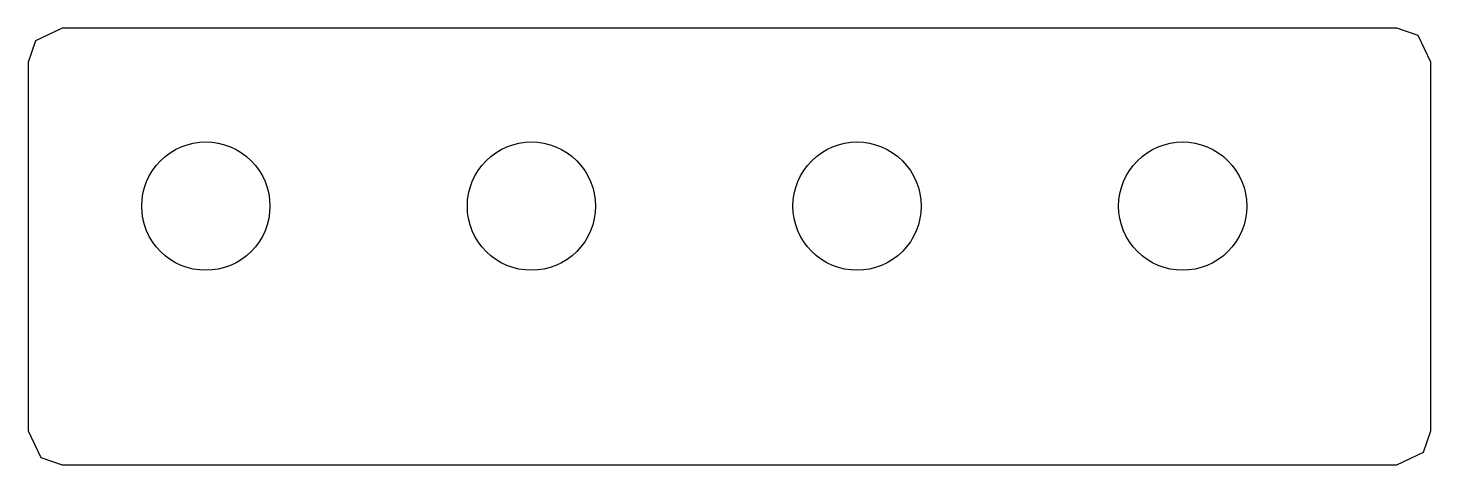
# Model space of a CAD drawing. Header units: metres. Extents: x 7.1 to 89.2, y 101.9 to 127.4.
import ezdxf

# ---------------------------------------------------------------- set-up
doc = ezdxf.new("R2010")
doc.units = ezdxf.units.M

msp = doc.modelspace()

# ---------------------------------------------------------------- linework, layer by layer
for p, q in [((9.125, 127.4), (7.5613, 126.647)), ((87.2, 127.4), (9.125, 127.4)), ((88.447, 126.964), (87.2, 127.4)), ((7.5613, 126.647), (7.125, 125.4)), ((89.2, 125.4), (88.447, 126.964)), ((7.125, 125.4), (7.125, 103.88)), ((89.2, 103.88), (89.2, 125.4)), ((16.4364, 120.589), (16.7934, 120.678)), ((16.7934, 120.678), (17.1574, 120.732)), ((17.1574, 120.732), (17.525, 120.75)), ((17.525, 120.75), (17.8926, 120.732)), ((17.8926, 120.732), (18.2566, 120.678)), ((18.2566, 120.678), (18.6136, 120.589)), ((35.4864, 120.589), (35.8434, 120.678)), ((35.8434, 120.678), (36.2074, 120.732)), ((36.2074, 120.732), (36.575, 120.75)), ((36.575, 120.75), (36.9426, 120.732)), ((36.9426, 120.732), (37.3066, 120.678)), ((37.3066, 120.678), (37.6636, 120.589)), ((54.5364, 120.589), (54.8934, 120.678)), ((54.8934, 120.678), (55.2574, 120.732)), ((55.2574, 120.732), (55.625, 120.75)), ((55.625, 120.75), (55.9926, 120.732)), ((55.9926, 120.732), (56.3566, 120.678)), ((56.3566, 120.678), (56.7136, 120.589)), ((73.5864, 120.589), (73.9434, 120.678)), ((73.9434, 120.678), (74.3074, 120.732)), ((74.3074, 120.732), (74.675, 120.75)), ((74.675, 120.75), (75.0426, 120.732)), ((75.0426, 120.732), (75.4066, 120.678)), ((75.4066, 120.678), (75.7636, 120.589)), ((14.8733, 119.652), (15.146, 119.899)), ((15.146, 119.899), (15.4416, 120.118)), ((15.4416, 120.118), (15.7572, 120.307)), ((15.7572, 120.307), (16.0899, 120.465)), ((16.0899, 120.465), (16.4364, 120.589)), ((18.6136, 120.589), (18.9601, 120.465)), ((18.9601, 120.465), (19.2927, 120.307)), ((19.2927, 120.307), (19.6084, 120.118)), ((19.6084, 120.118), (19.904, 119.899)), ((19.904, 119.899), (20.1766, 119.652)), ((33.9233, 119.652), (34.196, 119.899)), ((34.196, 119.899), (34.4916, 120.118)), ((34.4916, 120.118), (34.8073, 120.307)), ((34.8073, 120.307), (35.1399, 120.465)), ((35.1399, 120.465), (35.4864, 120.589)), ((37.6636, 120.589), (38.0101, 120.465)), ((38.0101, 120.465), (38.3427, 120.307)), ((38.3427, 120.307), (38.6584, 120.118)), ((38.6584, 120.118), (38.954, 119.899)), ((38.954, 119.899), (39.2266, 119.652)), ((52.9733, 119.652), (53.246, 119.899)), ((53.246, 119.899), (53.5416, 120.118)), ((53.5416, 120.118), (53.8573, 120.307)), ((53.8573, 120.307), (54.1899, 120.465)), ((54.1899, 120.465), (54.5364, 120.589)), ((56.7136, 120.589), (57.0601, 120.465)), ((57.0601, 120.465), (57.3927, 120.307)), ((57.3927, 120.307), (57.7084, 120.118)), ((57.7084, 120.118), (58.004, 119.899)), ((58.004, 119.899), (58.2766, 119.652)), ((72.0233, 119.652), (72.296, 119.899)), ((72.296, 119.899), (72.5916, 120.118)), ((72.5916, 120.118), (72.9073, 120.307)), ((72.9073, 120.307), (73.2399, 120.465)), ((73.2399, 120.465), (73.5864, 120.589)), ((75.7636, 120.589), (76.1101, 120.465)), ((76.1101, 120.465), (76.4427, 120.307)), ((76.4427, 120.307), (76.7584, 120.118)), ((76.7584, 120.118), (77.054, 119.899)), ((77.054, 119.899), (77.3266, 119.652)), ((14.2178, 118.768), (14.407, 119.083)), ((14.407, 119.083), (14.6262, 119.379)), ((14.6262, 119.379), (14.8733, 119.652)), ((20.1766, 119.652), (20.4238, 119.379)), ((20.4238, 119.379), (20.643, 119.083)), ((20.643, 119.083), (20.8322, 118.768)), ((33.2678, 118.768), (33.457, 119.083)), ((33.457, 119.083), (33.6762, 119.379)), ((33.6762, 119.379), (33.9233, 119.652)), ((39.2266, 119.652), (39.4738, 119.379)), ((39.4738, 119.379), (39.693, 119.083)), ((39.693, 119.083), (39.8822, 118.768)), ((52.3178, 118.768), (52.507, 119.083)), ((52.507, 119.083), (52.7262, 119.379)), ((52.7262, 119.379), (52.9733, 119.652)), ((58.2766, 119.652), (58.5238, 119.379)), ((58.5238, 119.379), (58.743, 119.083)), ((58.743, 119.083), (58.9322, 118.768)), ((71.3678, 118.768), (71.557, 119.083)), ((71.557, 119.083), (71.7762, 119.379)), ((71.7762, 119.379), (72.0233, 119.652)), ((77.3266, 119.652), (77.5738, 119.379)), ((77.5738, 119.379), (77.793, 119.083)), ((77.793, 119.083), (77.9822, 118.768)), ((13.9365, 118.089), (14.0604, 118.435)), ((14.0604, 118.435), (14.2178, 118.768)), ((20.8322, 118.768), (20.9895, 118.435)), ((20.9895, 118.435), (21.1135, 118.089)), ((32.9865, 118.089), (33.1104, 118.435)), ((33.1104, 118.435), (33.2678, 118.768)), ((39.8822, 118.768), (40.0395, 118.435)), ((40.0395, 118.435), (40.1635, 118.089)), ((52.0365, 118.089), (52.1604, 118.435)), ((52.1604, 118.435), (52.3178, 118.768)), ((58.9322, 118.768), (59.0895, 118.435)), ((59.0895, 118.435), (59.2135, 118.089)), ((71.0865, 118.089), (71.2104, 118.435)), ((71.2104, 118.435), (71.3678, 118.768)), ((77.9822, 118.768), (78.1395, 118.435)), ((78.1395, 118.435), (78.2635, 118.089)), ((13.775, 117), (13.793, 117.368)), ((13.793, 117.368), (13.847, 117.732)), ((13.847, 117.732), (13.9365, 118.089)), ((21.1135, 118.089), (21.2029, 117.732)), ((21.2029, 117.732), (21.2569, 117.368)), ((21.2569, 117.368), (21.275, 117)), ((32.825, 117), (32.843, 117.368)), ((32.843, 117.368), (32.897, 117.732)), ((32.897, 117.732), (32.9865, 118.089)), ((40.1635, 118.089), (40.2529, 117.732)), ((40.2529, 117.732), (40.3069, 117.368)), ((40.3069, 117.368), (40.325, 117)), ((51.875, 117), (51.8931, 117.368)), ((51.8931, 117.368), (51.9471, 117.732)), ((51.9471, 117.732), (52.0365, 118.089)), ((59.2135, 118.089), (59.3029, 117.732)), ((59.3029, 117.732), (59.3569, 117.368)), ((59.3569, 117.368), (59.375, 117)), ((70.925, 117), (70.9431, 117.368)), ((70.9431, 117.368), (70.9971, 117.732)), ((70.9971, 117.732), (71.0865, 118.089)), ((78.2635, 118.089), (78.3529, 117.732)), ((78.3529, 117.732), (78.4069, 117.368)), ((78.4069, 117.368), (78.425, 117)), ((13.793, 116.632), (13.775, 117)), ((13.847, 116.268), (13.793, 116.632)), ((21.2569, 116.632), (21.2029, 116.268)), ((21.275, 117), (21.2569, 116.632)), ((32.843, 116.632), (32.825, 117)), ((32.897, 116.268), (32.843, 116.632)), ((40.3069, 116.632), (40.2529, 116.268)), ((40.325, 117), (40.3069, 116.632)), ((51.8931, 116.632), (51.875, 117)), ((51.9471, 116.268), (51.8931, 116.632)), ((59.3569, 116.632), (59.3029, 116.268)), ((59.375, 117), (59.3569, 116.632)), ((70.9431, 116.632), (70.925, 117)), ((70.9971, 116.268), (70.9431, 116.632)), ((78.4069, 116.632), (78.3529, 116.268)), ((78.425, 117), (78.4069, 116.632)), ((13.9365, 115.911), (13.847, 116.268)), ((14.0604, 115.565), (13.9365, 115.911)), ((21.1135, 115.911), (20.9895, 115.565)), ((21.2029, 116.268), (21.1135, 115.911)), ((32.9865, 115.911), (32.897, 116.268)), ((33.1104, 115.565), (32.9865, 115.911)), ((40.1635, 115.911), (40.0395, 115.565)), ((40.2529, 116.268), (40.1635, 115.911)), ((52.0365, 115.911), (51.9471, 116.268)), ((52.1604, 115.565), (52.0365, 115.911)), ((59.2135, 115.911), (59.0895, 115.565)), ((59.3029, 116.268), (59.2135, 115.911)), ((71.0865, 115.911), (70.9971, 116.268)), ((71.2104, 115.565), (71.0865, 115.911)), ((78.2635, 115.911), (78.1395, 115.565)), ((78.3529, 116.268), (78.2635, 115.911)), ((14.2178, 115.232), (14.0604, 115.565)), ((14.407, 114.917), (14.2178, 115.232)), ((14.6262, 114.621), (14.407, 114.917)), ((20.643, 114.917), (20.4238, 114.621)), ((20.8322, 115.232), (20.643, 114.917)), ((20.9895, 115.565), (20.8322, 115.232)), ((33.2678, 115.232), (33.1104, 115.565)), ((33.457, 114.917), (33.2678, 115.232)), ((33.6762, 114.621), (33.457, 114.917)), ((39.693, 114.917), (39.4738, 114.621)), ((39.8822, 115.232), (39.693, 114.917)), ((40.0395, 115.565), (39.8822, 115.232)), ((52.3178, 115.232), (52.1604, 115.565)), ((52.507, 114.917), (52.3178, 115.232)), ((52.7262, 114.621), (52.507, 114.917)), ((58.743, 114.917), (58.5238, 114.621)), ((58.9322, 115.232), (58.743, 114.917)), ((59.0895, 115.565), (58.9322, 115.232)), ((71.3678, 115.232), (71.2104, 115.565)), ((71.557, 114.917), (71.3678, 115.232)), ((71.7762, 114.621), (71.557, 114.917)), ((77.793, 114.917), (77.5738, 114.621)), ((77.9822, 115.232), (77.793, 114.917)), ((78.1395, 115.565), (77.9822, 115.232)), ((14.8733, 114.348), (14.6262, 114.621)), ((15.146, 114.101), (14.8733, 114.348)), ((15.4416, 113.882), (15.146, 114.101)), ((19.904, 114.101), (19.6084, 113.882)), ((20.1766, 114.348), (19.904, 114.101)), ((20.4238, 114.621), (20.1766, 114.348)), ((33.9233, 114.348), (33.6762, 114.621)), ((34.196, 114.101), (33.9233, 114.348)), ((34.4916, 113.882), (34.196, 114.101)), ((38.954, 114.101), (38.6584, 113.882)), ((39.2266, 114.348), (38.954, 114.101)), ((39.4738, 114.621), (39.2266, 114.348)), ((52.9733, 114.348), (52.7262, 114.621)), ((53.246, 114.101), (52.9733, 114.348)), ((53.5416, 113.882), (53.246, 114.101)), ((58.004, 114.101), (57.7084, 113.882)), ((58.2766, 114.348), (58.004, 114.101)), ((58.5238, 114.621), (58.2766, 114.348)), ((72.0233, 114.348), (71.7762, 114.621)), ((72.296, 114.101), (72.0233, 114.348)), ((72.5916, 113.882), (72.296, 114.101)), ((77.054, 114.101), (76.7584, 113.882)), ((77.3266, 114.348), (77.054, 114.101)), ((77.5738, 114.621), (77.3266, 114.348)), ((15.7572, 113.693), (15.4416, 113.882)), ((16.0899, 113.535), (15.7572, 113.693)), ((16.4364, 113.411), (16.0899, 113.535)), ((16.7934, 113.322), (16.4364, 113.411)), ((17.1574, 113.268), (16.7934, 113.322)), ((17.525, 113.25), (17.1574, 113.268)), ((17.8926, 113.268), (17.525, 113.25)), ((18.2566, 113.322), (17.8926, 113.268)), ((18.6136, 113.411), (18.2566, 113.322)), ((18.9601, 113.535), (18.6136, 113.411)), ((19.2927, 113.693), (18.9601, 113.535)), ((19.6084, 113.882), (19.2927, 113.693)), ((34.8073, 113.693), (34.4916, 113.882)), ((35.1399, 113.535), (34.8073, 113.693)), ((35.4864, 113.411), (35.1399, 113.535)), ((35.8434, 113.322), (35.4864, 113.411)), ((36.2074, 113.268), (35.8434, 113.322)), ((36.575, 113.25), (36.2074, 113.268)), ((36.9426, 113.268), (36.575, 113.25)), ((37.3066, 113.322), (36.9426, 113.268)), ((37.6636, 113.411), (37.3066, 113.322)), ((38.0101, 113.535), (37.6636, 113.411)), ((38.3427, 113.693), (38.0101, 113.535)), ((38.6584, 113.882), (38.3427, 113.693)), ((53.8573, 113.693), (53.5416, 113.882)), ((54.1899, 113.535), (53.8573, 113.693)), ((54.5364, 113.411), (54.1899, 113.535)), ((54.8934, 113.322), (54.5364, 113.411)), ((55.2574, 113.268), (54.8934, 113.322)), ((55.625, 113.25), (55.2574, 113.268)), ((55.9926, 113.268), (55.625, 113.25)), ((56.3566, 113.322), (55.9926, 113.268)), ((56.7136, 113.411), (56.3566, 113.322)), ((57.0601, 113.535), (56.7136, 113.411)), ((57.3927, 113.693), (57.0601, 113.535)), ((57.7084, 113.882), (57.3927, 113.693)), ((72.9073, 113.693), (72.5916, 113.882)), ((73.2399, 113.535), (72.9073, 113.693)), ((73.5864, 113.411), (73.2399, 113.535)), ((73.9434, 113.322), (73.5864, 113.411)), ((74.3074, 113.268), (73.9434, 113.322)), ((74.675, 113.25), (74.3074, 113.268)), ((75.0426, 113.268), (74.675, 113.25)), ((75.4066, 113.322), (75.0426, 113.268)), ((75.7636, 113.411), (75.4066, 113.322)), ((76.1101, 113.535), (75.7636, 113.411)), ((76.4427, 113.693), (76.1101, 113.535)), ((76.7584, 113.882), (76.4427, 113.693)), ((7.125, 103.88), (7.878, 102.316)), ((88.7637, 102.633), (89.2, 103.88)), ((87.2, 101.88), (88.7637, 102.633)), ((7.878, 102.316), (9.125, 101.88)), ((9.125, 101.88), (87.2, 101.88))]:
    msp.add_line(p, q)

doc.saveas('drawing.dxf')
